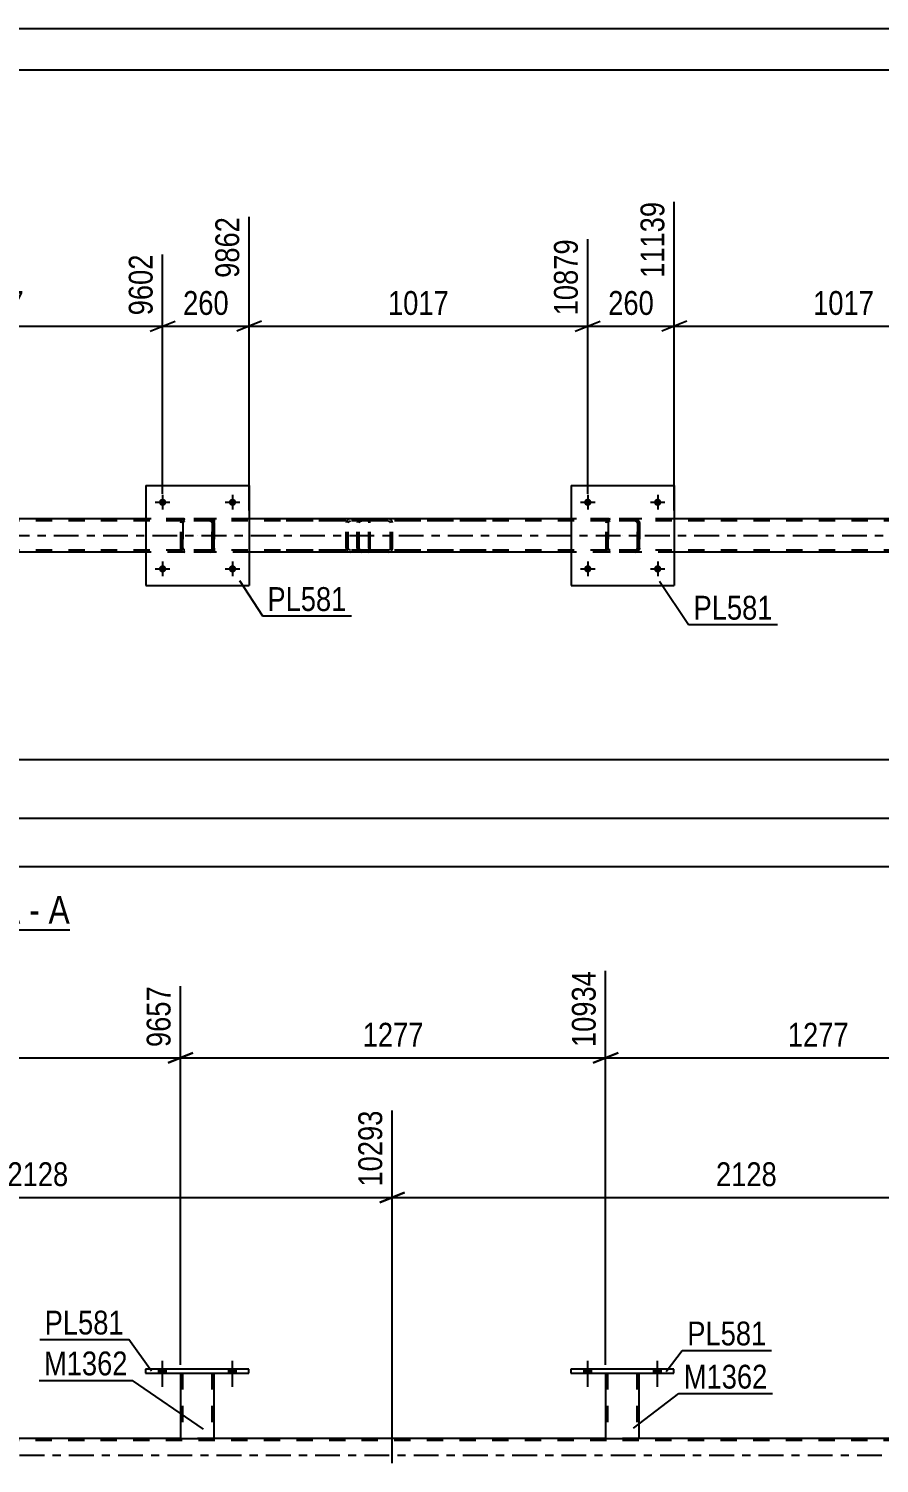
# Model space of a CAD drawing. Header units: millimetres. Extents: x 0 to 841, y 0 to 594.
# Drawn here: x 422.2 to 524.4, y 421.6 to 594 of the extents above; entities that cross this region are included whole.
import ezdxf

# ---------------------------------------------------------------- set-up
doc = ezdxf.new("R2010")
doc.units = ezdxf.units.MM
doc.linetypes.add('DXK_LINE_DOT2', pattern=[3.9198, 1.9599, -1.9599])
doc.linetypes.add('DXK_LINE_DOT3', pattern=[5.9187, 2.979, -0.9799, 0.9799, -0.9799])
doc.styles.add('Arial Narrow', font='ARIALN.TTF', dxfattribs={"height": 0.2})

# ---------------------------------------------------------------- blocks, each defined once
blk = doc.blocks.new('Unknown-122567994-1133')
at = {"color": 5, "linetype": 'Continuous'}
for p, q in [((841, 594), (0, 594)), ((836, 589), (5, 589))]:
    blk.add_line(p, q, dxfattribs=at)
blk = doc.blocks.new('Unknown-122567994-11 - 3039')
at = {"color": 6, "linetype": 'Continuous'}
blk.add_line((399.54, 485.7), (427.18, 485.7), dxfattribs=at)
at = {"color": 0, "linetype": 'Continuous'}
for points in [[(417.64, 486.45), (417.64, 489.95), (399.54, 489.95), (399.54, 486.45)], [(421.25, 486.45), (421.25, 489.95), (418.69, 489.95), (418.69, 486.45)], [(423.57, 486.45), (423.57, 489.95), (422.3, 489.95), (422.3, 486.45)], [(427.18, 486.45), (427.18, 489.95), (424.62, 489.95), (424.62, 486.45)]]:
    blk.add_wipeout(points, dxfattribs=at)
at = {"color": 7, "linetype": 'Continuous', "style": 'Arial Narrow'}
for s, p in [('SECTION ', (399.54, 486.45)), ('A', (418.69, 486.45)), ('A', (424.62, 486.45)), ('-', (422.3, 486.45))]:
    blk.add_text(s, height=3.34, dxfattribs=at).set_placement(p)
blk = doc.blocks.new('Part-122567994-3221 - 3039')
at = {"color": 7, "linetype": 'DXK_LINE_DOT2'}
for p, q in [((440.53, 534.61), (440.57, 534.79)), ((440.57, 534.79), (440.53, 534.61)), ((440.53, 531.57), (440.53, 534.61)), ((440.53, 534.61), (440.53, 534.61)), ((440.53, 531.57), (440.53, 534.61)), ((440.77, 534.61), (440.79, 534.7)), ((440.79, 534.7), (440.77, 534.61)), ((440.77, 531.57), (440.77, 534.61)), ((440.77, 534.61), (440.77, 534.61)), ((440.77, 534.61), (440.77, 531.57)), ((440.79, 534.7), (440.84, 534.78)), ((440.84, 534.78), (440.79, 534.7)), ((440.83, 535.05), (441.01, 535.09)), ((441.01, 535.09), (440.83, 535.05)), ((440.84, 534.78), (440.92, 534.83)), ((440.92, 534.83), (440.84, 534.78)), ((441.01, 534.85), (440.92, 534.83)), ((444.05, 535.09), (441.01, 535.09)), ((444.05, 534.85), (441.01, 534.85)), ((444.05, 535.09), (444.23, 535.05)), ((444.23, 535.05), (444.05, 535.09)), ((444.05, 534.85), (444.14, 534.83)), ((444.14, 534.83), (444.22, 534.78)), ((444.22, 534.78), (444.14, 534.83)), ((444.22, 534.78), (444.27, 534.7)), ((444.27, 534.7), (444.22, 534.78)), ((444.27, 534.7), (444.29, 534.61)), ((444.29, 534.61), (444.27, 534.7)), ((444.29, 531.57), (444.29, 534.61)), ((444.29, 534.61), (444.29, 534.61)), ((444.29, 534.61), (444.29, 531.57)), ((444.49, 534.79), (444.53, 534.61)), ((444.53, 534.61), (444.49, 534.79)), ((444.53, 531.57), (444.53, 534.61)), ((444.53, 534.61), (444.53, 534.61)), ((444.53, 534.61), (444.53, 531.57)), ((440.53, 531.57), (440.53, 531.57)), ((440.57, 531.39), (440.53, 531.57)), ((440.53, 531.57), (440.57, 531.39)), ((440.77, 531.57), (440.77, 531.57)), ((440.79, 531.48), (440.77, 531.57)), ((440.77, 531.57), (440.79, 531.48)), ((440.84, 531.4), (440.79, 531.48)), ((440.79, 531.48), (440.84, 531.4)), ((441.01, 531.09), (440.83, 531.13)), ((440.83, 531.13), (441.01, 531.09)), ((440.92, 531.35), (440.84, 531.4)), ((440.84, 531.4), (440.92, 531.35)), ((441.01, 531.33), (440.92, 531.35)), ((444.05, 531.33), (441.01, 531.33)), ((444.05, 531.09), (441.01, 531.09)), ((444.14, 531.35), (444.05, 531.33)), ((444.23, 531.13), (444.05, 531.09)), ((444.05, 531.09), (444.23, 531.13)), ((444.22, 531.4), (444.14, 531.35)), ((444.14, 531.35), (444.22, 531.4)), ((444.27, 531.48), (444.22, 531.4)), ((444.22, 531.4), (444.27, 531.48)), ((444.29, 531.57), (444.27, 531.48)), ((444.27, 531.48), (444.29, 531.57)), ((444.29, 531.57), (444.29, 531.57)), ((444.53, 531.57), (444.49, 531.39)), ((444.49, 531.39), (444.53, 531.57)), ((444.53, 531.57), (444.53, 531.57))]:
    blk.add_line(p, q, dxfattribs=at)
at = {"color": 7, "linetype": 'DXK_LINE_DOT3'}
blk.add_line((442.53, 533.09), (442.53, 533.09), dxfattribs=at)
at = {"color": 7, "linetype": 'DXK_LINE_DOT2'}
for centre, start, end in [((441.01, 534.61), 112.5, 157.5), ((441.01, 534.61), 112.5, 157.5), ((444.05, 534.61), 22.5, 67.5), ((444.05, 534.61), 22.5, 67.5), ((441.01, 531.57), 202.5, 247.5), ((441.01, 531.57), 202.5, 247.5), ((444.05, 531.57), 292.5, 337.5), ((444.05, 531.57), 292.5, 337.5)]:
    blk.add_arc(centre, 0.48, start, end, dxfattribs=at)
blk = doc.blocks.new('Part-122567994-3081 - 3039')
at = {"color": 7, "linetype": 'DXK_LINE_DOT2'}
for p, q in [((462.98, 535.09), (450.82, 535.09)), ((462.98, 534.85), (450.82, 534.85)), ((460.42, 534.78), (460.39, 534.61)), ((460.39, 531.57), (460.39, 534.61)), ((460.42, 534.79), (460.42, 534.78)), ((460.64, 534.61), (460.66, 534.7)), ((460.64, 531.57), (460.64, 534.61)), ((460.66, 534.7), (460.71, 534.78)), ((460.89, 535.09), (460.7, 535.05)), ((460.71, 534.78), (460.79, 534.83)), ((460.79, 534.83), (460.89, 534.85)), ((461.7, 534.85), (461.7, 535.09)), ((463.08, 535.05), (462.98, 535.09)), ((462.98, 534.85), (463.03, 534.83)), ((463.03, 534.83), (463.07, 534.78)), ((463.07, 534.78), (463.1, 534.7)), ((463.17, 534.95), (463.08, 535.05)), ((463.1, 534.7), (463.11, 534.61)), ((463.11, 531.57), (463.11, 534.61)), ((463.23, 534.79), (463.17, 534.95)), ((463.25, 534.61), (463.23, 534.79)), ((463.25, 531.57), (463.25, 534.61)), ((462.98, 531.33), (450.82, 531.33)), ((462.98, 531.09), (450.82, 531.09)), ((460.39, 531.57), (460.42, 531.39)), ((460.66, 531.48), (460.64, 531.57)), ((460.71, 531.4), (460.66, 531.48)), ((460.7, 531.13), (460.89, 531.09)), ((460.79, 531.35), (460.71, 531.4)), ((460.89, 531.33), (460.79, 531.35)), ((461.7, 531.09), (461.7, 531.33)), ((463.03, 531.35), (462.98, 531.33)), ((462.98, 531.09), (463.08, 531.13)), ((463.07, 531.4), (463.03, 531.35)), ((463.1, 531.48), (463.07, 531.4)), ((463.08, 531.13), (463.17, 531.23)), ((463.11, 531.57), (463.1, 531.48)), ((463.17, 531.23), (463.23, 531.39)), ((463.23, 531.39), (463.25, 531.57))]:
    blk.add_line(p, q, dxfattribs=at)
for centre, start, end in [((460.87, 534.6), 111.1941, 156.1506), ((460.87, 531.59), 203.8494, 248.8059)]:
    blk.add_arc(centre, 0.492, start, end, dxfattribs=at)
blk = doc.blocks.new('Part-122567994-3103 - 3039')
at = {"color": 7, "linetype": 'DXK_LINE_DOT2'}
for p, q in [((461.74, 534.78), (461.7, 534.61)), ((461.7, 531.57), (461.7, 534.61)), ((461.74, 534.79), (461.74, 534.78)), ((461.96, 534.61), (461.98, 534.7)), ((461.96, 531.57), (461.96, 534.61)), ((461.98, 534.7), (462.03, 534.78)), ((462.21, 535.09), (462.02, 535.05)), ((462.03, 534.78), (462.12, 534.83)), ((462.12, 534.83), (462.21, 534.85)), ((477.2, 535.09), (462.21, 535.09)), ((477.2, 534.85), (462.21, 534.85)), ((465.64, 535.05), (465.45, 535.09)), ((465.45, 534.85), (465.55, 534.83)), ((465.55, 534.83), (465.63, 534.78)), ((465.63, 534.78), (465.68, 534.7)), ((465.68, 534.7), (465.7, 534.61)), ((465.7, 531.57), (465.7, 534.61)), ((465.92, 534.78), (465.92, 534.79)), ((465.96, 534.61), (465.92, 534.78)), ((465.96, 531.57), (465.96, 534.61)), ((461.7, 531.57), (461.74, 531.39)), ((461.98, 531.48), (461.96, 531.57)), ((462.03, 531.4), (461.98, 531.48)), ((462.02, 531.13), (462.21, 531.09)), ((462.12, 531.35), (462.03, 531.4)), ((462.21, 531.33), (462.12, 531.35)), ((477.2, 531.33), (462.21, 531.33)), ((477.2, 531.09), (462.21, 531.09)), ((465.55, 531.35), (465.45, 531.33)), ((465.45, 531.09), (465.64, 531.13)), ((465.63, 531.4), (465.55, 531.35)), ((465.68, 531.48), (465.63, 531.4)), ((465.7, 531.57), (465.68, 531.48)), ((465.92, 531.39), (465.96, 531.57))]:
    blk.add_line(p, q, dxfattribs=at)
for centre, start, end in [((462.19, 534.59), 110.7583, 155.6801), ((465.47, 534.59), 24.3199, 69.2417), ((462.19, 531.59), 204.3199, 249.2417), ((465.47, 531.59), 290.7583, 335.6801)]:
    blk.add_arc(centre, 0.496, start, end, dxfattribs=at)
blk = doc.blocks.new('Part-122567994-3109 - 3039')
at = {"color": 7, "linetype": 'DXK_LINE_DOT2'}
for p, q in [((754.31, 534.85), (111.57, 534.85)), ((754.31, 535.09), (129.85, 535.09)), ((448.73, 535.09), (436.33, 535.09)), ((499.81, 535.09), (487.41, 535.09)), ((754.31, 531.33), (111.57, 531.33)), ((448.73, 531.09), (436.33, 531.09)), ((499.81, 531.09), (487.41, 531.09))]:
    blk.add_line(p, q, dxfattribs=at)
at = {"color": 2, "linetype": 'Continuous'}
for p, q in [((436.33, 535.09), (397.65, 535.09)), ((487.41, 535.09), (448.73, 535.09)), ((538.49, 535.09), (499.81, 535.09)), ((436.33, 531.09), (397.65, 531.09)), ((487.41, 531.09), (448.73, 531.09)), ((538.49, 531.09), (499.81, 531.09))]:
    blk.add_line(p, q, dxfattribs=at)
at = {"color": 7, "linetype": 'DXK_LINE_DOT3'}
blk.add_line((111.57, 533.09), (754.31, 533.09), dxfattribs=at)
blk = doc.blocks.new('Bolt-122567994-3196 - 3039')
at = {"linetype": 'Continuous'}
for points in [[(489.85, 529.09, -1), (488.97, 529.09, -1)], [(498.25, 529.09, -1), (497.37, 529.09, -1)]]:
    blk.add_hatch(color=1, dxfattribs=at).paths.add_polyline_path(points)
at = {"color": 1, "linetype": 'Continuous'}
for p, q in [((489.41, 529.97), (489.41, 528.21)), ((497.81, 529.97), (497.81, 528.21)), ((488.53, 529.09), (490.29, 529.09)), ((496.93, 529.09), (498.69, 529.09))]:
    blk.add_line(p, q, dxfattribs=at)
blk = doc.blocks.new('Bolt-122567994-3197 - 3039')
at = {"linetype": 'Continuous'}
for points in [[(489.85, 537.09, -1), (488.97, 537.09, -1)], [(498.25, 537.09, -1), (497.37, 537.09, -1)]]:
    blk.add_hatch(color=1, dxfattribs=at).paths.add_polyline_path(points)
at = {"color": 1, "linetype": 'Continuous'}
for p, q in [((489.41, 537.97), (489.41, 536.21)), ((497.81, 537.97), (497.81, 536.21)), ((488.53, 537.09), (490.29, 537.09)), ((496.93, 537.09), (498.69, 537.09))]:
    blk.add_line(p, q, dxfattribs=at)
blk = doc.blocks.new('Part-122567994-3146 - 3039')
at = {"color": 7, "linetype": 'DXK_LINE_DOT2'}
for p, q in [((491.61, 534.61), (491.65, 534.79)), ((491.65, 534.79), (491.61, 534.61)), ((491.61, 531.57), (491.61, 534.61)), ((491.61, 534.61), (491.61, 534.61)), ((491.61, 531.57), (491.61, 534.61)), ((491.85, 534.61), (491.87, 534.7)), ((491.87, 534.7), (491.85, 534.61)), ((491.85, 531.57), (491.85, 534.61)), ((491.85, 534.61), (491.85, 534.61)), ((491.85, 534.61), (491.85, 531.57)), ((491.87, 534.7), (491.92, 534.78)), ((491.92, 534.78), (491.87, 534.7)), ((491.91, 535.05), (492.09, 535.09)), ((492.09, 535.09), (491.91, 535.05)), ((491.92, 534.78), (492, 534.83)), ((492, 534.83), (491.92, 534.78)), ((492.09, 534.85), (492, 534.83)), ((495.13, 535.09), (492.09, 535.09)), ((495.13, 534.85), (492.09, 534.85)), ((495.13, 535.09), (495.31, 535.05)), ((495.31, 535.05), (495.13, 535.09)), ((495.13, 534.85), (495.22, 534.83)), ((495.22, 534.83), (495.3, 534.78)), ((495.3, 534.78), (495.22, 534.83)), ((495.3, 534.78), (495.35, 534.7)), ((495.35, 534.7), (495.3, 534.78)), ((495.35, 534.7), (495.37, 534.61)), ((495.37, 534.61), (495.35, 534.7)), ((495.37, 531.57), (495.37, 534.61)), ((495.37, 534.61), (495.37, 534.61)), ((495.37, 534.61), (495.37, 531.57)), ((495.57, 534.79), (495.61, 534.61)), ((495.61, 534.61), (495.57, 534.79)), ((495.61, 531.57), (495.61, 534.61)), ((495.61, 534.61), (495.61, 534.61)), ((495.61, 534.61), (495.61, 531.57)), ((491.61, 531.57), (491.61, 531.57)), ((491.65, 531.39), (491.61, 531.57)), ((491.61, 531.57), (491.65, 531.39)), ((491.85, 531.57), (491.85, 531.57)), ((491.87, 531.48), (491.85, 531.57)), ((491.85, 531.57), (491.87, 531.48)), ((491.92, 531.4), (491.87, 531.48)), ((491.87, 531.48), (491.92, 531.4)), ((492.09, 531.09), (491.91, 531.13)), ((491.91, 531.13), (492.09, 531.09)), ((492, 531.35), (491.92, 531.4)), ((491.92, 531.4), (492, 531.35)), ((492.09, 531.33), (492, 531.35)), ((495.13, 531.33), (492.09, 531.33)), ((495.13, 531.09), (492.09, 531.09)), ((495.22, 531.35), (495.13, 531.33)), ((495.31, 531.13), (495.13, 531.09)), ((495.13, 531.09), (495.31, 531.13)), ((495.3, 531.4), (495.22, 531.35)), ((495.22, 531.35), (495.3, 531.4)), ((495.35, 531.48), (495.3, 531.4)), ((495.3, 531.4), (495.35, 531.48)), ((495.37, 531.57), (495.35, 531.48)), ((495.35, 531.48), (495.37, 531.57)), ((495.37, 531.57), (495.37, 531.57)), ((495.61, 531.57), (495.57, 531.39)), ((495.57, 531.39), (495.61, 531.57)), ((495.61, 531.57), (495.61, 531.57))]:
    blk.add_line(p, q, dxfattribs=at)
at = {"color": 7, "linetype": 'DXK_LINE_DOT3'}
blk.add_line((493.61, 533.09), (493.61, 533.09), dxfattribs=at)
at = {"color": 7, "linetype": 'DXK_LINE_DOT2'}
for centre, start, end in [((492.09, 534.61), 112.5, 157.5), ((492.09, 534.61), 112.5, 157.5), ((495.13, 534.61), 22.5, 67.5), ((495.13, 534.61), 22.5, 67.5), ((492.09, 531.57), 202.5, 247.5), ((492.09, 531.57), 202.5, 247.5), ((495.13, 531.57), 292.5, 337.5), ((495.13, 531.57), 292.5, 337.5)]:
    blk.add_arc(centre, 0.48, start, end, dxfattribs=at)
blk = doc.blocks.new('Part-122567994-3151 - 3039')
at = {"color": 2, "linetype": 'Continuous'}
for p, q in [((487.41, 539.09), (487.41, 527.09)), ((487.41, 539.09), (499.81, 539.09)), ((499.81, 539.09), (499.81, 527.09)), ((487.41, 527.09), (499.81, 527.09))]:
    blk.add_line(p, q, dxfattribs=at)
blk = doc.blocks.new('Bolt-122567994-3161 - 3039')
at = {"linetype": 'Continuous'}
for points in [[(438.77, 529.09, -1), (437.89, 529.09, -1)], [(447.17, 529.09, -1), (446.29, 529.09, -1)]]:
    blk.add_hatch(color=1, dxfattribs=at).paths.add_polyline_path(points)
at = {"color": 1, "linetype": 'Continuous'}
for p, q in [((438.33, 529.97), (438.33, 528.21)), ((446.73, 529.97), (446.73, 528.21)), ((437.45, 529.09), (439.21, 529.09)), ((445.85, 529.09), (447.61, 529.09))]:
    blk.add_line(p, q, dxfattribs=at)
blk = doc.blocks.new('Bolt-122567994-3162 - 3039')
at = {"linetype": 'Continuous'}
for points in [[(438.77, 537.09, -1), (437.89, 537.09, -1)], [(447.17, 537.09, -1), (446.29, 537.09, -1)]]:
    blk.add_hatch(color=1, dxfattribs=at).paths.add_polyline_path(points)
at = {"color": 1, "linetype": 'Continuous'}
for p, q in [((438.33, 537.97), (438.33, 536.21)), ((446.73, 537.97), (446.73, 536.21)), ((437.45, 537.09), (439.21, 537.09)), ((445.85, 537.09), (447.61, 537.09))]:
    blk.add_line(p, q, dxfattribs=at)
blk = doc.blocks.new('Part-122567994-3245 - 3039')
at = {"color": 2, "linetype": 'Continuous'}
for p, q in [((436.33, 539.09), (436.33, 527.09)), ((436.33, 539.09), (448.73, 539.09)), ((448.73, 539.09), (448.73, 527.09)), ((436.33, 527.09), (448.73, 527.09))]:
    blk.add_line(p, q, dxfattribs=at)
blk = doc.blocks.new('Part-122567994-4354 - 3956')
at = {"color": 2, "linetype": 'Continuous'}
for p, q in [((436.28, 432.93), (436.28, 432.45)), ((448.68, 432.93), (436.28, 432.93)), ((448.68, 432.45), (448.68, 432.93)), ((436.28, 432.45), (448.68, 432.45))]:
    blk.add_line(p, q, dxfattribs=at)
blk = doc.blocks.new('Part-122567994-4159 - 3956')
at = {"color": 2, "linetype": 'Continuous'}
for p, q in [((440.48, 432.45), (440.48, 424.61)), ((444.48, 432.45), (444.48, 424.61)), ((440.48, 424.61), (444.48, 424.61))]:
    blk.add_line(p, q, dxfattribs=at)
at = {"color": 7, "linetype": 'DXK_LINE_DOT2'}
for p, q in [((440.48, 432.45), (444.48, 432.45)), ((440.48, 432.45), (440.48, 432.45)), ((440.48, 432.45), (440.48, 432.45)), ((440.72, 432.45), (440.72, 424.61)), ((444.24, 432.45), (444.24, 424.61)), ((444.48, 432.45), (444.48, 432.45)), ((444.48, 432.45), (444.48, 432.45)), ((444.19, 424.61), (444.22, 424.61)), ((444.19, 424.61), (444.22, 424.61)), ((444.22, 424.61), (444.24, 424.61)), ((444.22, 424.61), (444.24, 424.61))]:
    blk.add_line(p, q, dxfattribs=at)
blk = doc.blocks.new('Part-122567994-4205 - 3956')
at = {"color": 7, "linetype": 'DXK_LINE_DOT2'}
for p, q in [((754.27, 424.37), (54.19, 424.37)), ((444.48, 424.61), (440.48, 424.61)), ((495.56, 424.61), (491.56, 424.61))]:
    blk.add_line(p, q, dxfattribs=at)
at = {"color": 2, "linetype": 'Continuous'}
for p, q in [((440.48, 424.61), (393.4, 424.61)), ((491.56, 424.61), (444.48, 424.61)), ((542.64, 424.61), (495.56, 424.61))]:
    blk.add_line(p, q, dxfattribs=at)
at = {"color": 7, "linetype": 'DXK_LINE_DOT3'}
blk.add_line((54.19, 422.61), (754.27, 422.61), dxfattribs=at)
blk = doc.blocks.new('Bolt-122567994-4388 - 3956')
at = {"linetype": 'Continuous'}
for points in [[(488.92, 432.45), (489.8, 432.45), (489.8, 432.93), (488.92, 432.93)], [(497.32, 432.45), (498.2, 432.45), (498.2, 432.93), (497.32, 432.93)]]:
    blk.add_hatch(color=1, dxfattribs=at).paths.add_polyline_path(points)
at = {"color": 1, "linetype": 'Continuous'}
for p, q in [((488.92, 432.93), (488.92, 432.45)), ((489.36, 433.93), (489.36, 430.81)), ((489.8, 432.93), (489.8, 432.45)), ((497.32, 432.93), (497.32, 432.45)), ((497.76, 433.93), (497.76, 430.81)), ((498.2, 432.93), (498.2, 432.45))]:
    blk.add_line(p, q, dxfattribs=at)
blk = doc.blocks.new('Part-122567994-4276 - 3956')
at = {"color": 2, "linetype": 'Continuous'}
for p, q in [((487.36, 432.93), (487.36, 432.45)), ((499.76, 432.93), (487.36, 432.93)), ((499.76, 432.45), (499.76, 432.93)), ((487.36, 432.45), (499.76, 432.45))]:
    blk.add_line(p, q, dxfattribs=at)
blk = doc.blocks.new('Part-122567994-4281 - 3956')
at = {"color": 2, "linetype": 'Continuous'}
for p, q in [((491.56, 432.45), (491.56, 424.61)), ((495.56, 432.45), (495.56, 424.61)), ((491.56, 424.61), (495.56, 424.61))]:
    blk.add_line(p, q, dxfattribs=at)
at = {"color": 7, "linetype": 'DXK_LINE_DOT2'}
for p, q in [((491.56, 432.45), (495.56, 432.45)), ((491.56, 432.45), (491.56, 432.45)), ((491.56, 432.45), (491.56, 432.45)), ((491.8, 432.45), (491.8, 424.61)), ((495.32, 432.45), (495.32, 424.61)), ((495.56, 432.45), (495.56, 432.45)), ((495.56, 432.45), (495.56, 432.45)), ((495.27, 424.61), (495.3, 424.61)), ((495.27, 424.61), (495.3, 424.61)), ((495.3, 424.61), (495.32, 424.61)), ((495.3, 424.61), (495.32, 424.61))]:
    blk.add_line(p, q, dxfattribs=at)
blk = doc.blocks.new('Bolt-122567994-4320 - 3956')
at = {"linetype": 'Continuous'}
for points in [[(437.84, 432.45), (438.72, 432.45), (438.72, 432.93), (437.84, 432.93)], [(446.24, 432.45), (447.12, 432.45), (447.12, 432.93), (446.24, 432.93)]]:
    blk.add_hatch(color=1, dxfattribs=at).paths.add_polyline_path(points)
at = {"color": 1, "linetype": 'Continuous'}
for p, q in [((437.84, 432.93), (437.84, 432.45)), ((438.28, 433.93), (438.28, 430.81)), ((438.72, 432.93), (438.72, 432.45)), ((446.24, 432.93), (446.24, 432.45)), ((446.68, 433.93), (446.68, 430.81)), ((447.12, 432.93), (447.12, 432.45))]:
    blk.add_line(p, q, dxfattribs=at)
blk = doc.blocks.new('Bolt-122567994-4321 - 3956')
at = {"linetype": 'Continuous'}
for points in [[(437.84, 432.45), (438.72, 432.45), (438.72, 432.93), (437.84, 432.93)], [(446.24, 432.45), (447.12, 432.45), (447.12, 432.93), (446.24, 432.93)]]:
    blk.add_hatch(color=1, dxfattribs=at).paths.add_polyline_path(points)
at = {"color": 1, "linetype": 'Continuous'}
for p, q in [((437.84, 432.93), (437.84, 432.45)), ((438.28, 433.93), (438.28, 430.81)), ((438.72, 432.93), (438.72, 432.45)), ((446.24, 432.93), (446.24, 432.45)), ((446.68, 433.93), (446.68, 430.81)), ((447.12, 432.93), (447.12, 432.45))]:
    blk.add_line(p, q, dxfattribs=at)
blk = doc.blocks.new('Bolt-122567994-4387 - 3956')
at = {"linetype": 'Continuous'}
for points in [[(488.92, 432.45), (489.8, 432.45), (489.8, 432.93), (488.92, 432.93)], [(497.32, 432.45), (498.2, 432.45), (498.2, 432.93), (497.32, 432.93)]]:
    blk.add_hatch(color=1, dxfattribs=at).paths.add_polyline_path(points)
at = {"color": 1, "linetype": 'Continuous'}
for p, q in [((488.92, 432.93), (488.92, 432.45)), ((489.36, 433.93), (489.36, 430.81)), ((489.8, 432.93), (489.8, 432.45)), ((497.32, 432.93), (497.32, 432.45)), ((497.76, 433.93), (497.76, 430.81)), ((498.2, 432.93), (498.2, 432.45))]:
    blk.add_line(p, q, dxfattribs=at)
blk = doc.blocks.new('StraightDimension-122567994-3416 - 3039')
at = {"color": 7, "linetype": 'Continuous'}
blk.add_line((69.01, 493.32), (754.95, 493.32), dxfattribs=at)
blk = doc.blocks.new('StraightDimension-122567994-3437 - 3039')
at = {"color": 7, "linetype": 'Continuous'}
blk.add_line((69.65, 499.12), (754.31, 499.12), dxfattribs=at)
blk = doc.blocks.new('StraightDimension-122567994-29138 - 3039')
at = {"color": 7, "linetype": 'Continuous'}
for p, q in [((499.81, 536.09), (499.81, 573.21)), ((540.49, 538.09), (540.49, 568.71)), ((501.31, 558.86), (498.31, 557.66)), ((538.99, 557.66), (541.99, 558.86)), ((499.81, 558.26), (540.49, 558.26))]:
    blk.add_line(p, q, dxfattribs=at)
at = {"color": 0, "linetype": 'Continuous'}
blk.add_wipeout([(539.89, 569.31), (535.69, 569.31), (535.69, 558.96), (539.89, 558.96)], dxfattribs=at)
at = {"color": 0}
blk.add_wipeout([(524.41, 559.01), (524.41, 563.21), (515.89, 563.21), (515.89, 559.01)], dxfattribs=at)
at = {"color": 3, "linetype": 'Continuous', "style": 'Arial Narrow'}
blk.add_text('12156', height=2.863, rotation=90.0002, dxfattribs=at).set_placement((539.29, 559.56))
at = {"color": 3, "style": 'Arial Narrow'}
blk.add_text('1017', height=2.863, dxfattribs=at).set_placement((516.49, 559.61))
blk = doc.blocks.new('StraightDimension-122567994-29139 - 3039')
at = {"color": 7, "linetype": 'Continuous'}
for p, q in [((499.81, 536.09), (499.81, 573.21)), ((489.41, 538.09), (489.41, 568.71)), ((487.91, 557.66), (490.91, 558.86)), ((501.31, 558.86), (498.31, 557.66)), ((489.41, 558.26), (499.81, 558.26))]:
    blk.add_line(p, q, dxfattribs=at)
at = {"color": 0}
blk.add_wipeout([(497.95, 559.01), (497.95, 563.21), (491.27, 563.21), (491.27, 559.01)], dxfattribs=at)
at = {"color": 3, "style": 'Arial Narrow'}
blk.add_text('260', height=2.863, dxfattribs=at).set_placement((491.87, 559.61))
at = {"color": 0, "linetype": 'Continuous'}
blk.add_wipeout([(499.21, 573.81), (495.01, 573.81), (495.01, 563.46), (499.21, 563.46)], dxfattribs=at)
at = {"color": 3, "linetype": 'Continuous', "style": 'Arial Narrow'}
blk.add_text('11139', height=2.863, rotation=90.0002, dxfattribs=at).set_placement((498.61, 564.06))
blk = doc.blocks.new('StraightDimension-122567994-29140 - 3039')
at = {"color": 7, "linetype": 'Continuous'}
for p, q in [((448.73, 536.09), (448.73, 571.38)), ((489.41, 538.09), (489.41, 568.71)), ((450.23, 558.86), (447.23, 557.66)), ((487.91, 557.66), (490.91, 558.86)), ((448.73, 558.26), (489.41, 558.26))]:
    blk.add_line(p, q, dxfattribs=at)
at = {"color": 0, "linetype": 'Continuous'}
blk.add_wipeout([(488.81, 569.31), (484.61, 569.31), (484.61, 558.96), (488.81, 558.96)], dxfattribs=at)
at = {"color": 0}
blk.add_wipeout([(473.33, 559.01), (473.33, 563.21), (464.81, 563.21), (464.81, 559.01)], dxfattribs=at)
at = {"color": 3, "linetype": 'Continuous', "style": 'Arial Narrow'}
blk.add_text('10879', height=2.863, rotation=90.0002, dxfattribs=at).set_placement((488.21, 559.56))
at = {"color": 3, "style": 'Arial Narrow'}
blk.add_text('1017', height=2.863, dxfattribs=at).set_placement((465.41, 559.61))
blk = doc.blocks.new('StraightDimension-122567994-29141 - 3039')
at = {"color": 7, "linetype": 'Continuous'}
for p, q in [((448.73, 536.09), (448.73, 571.38)), ((438.33, 538.09), (438.33, 566.88)), ((436.83, 557.66), (439.83, 558.86)), ((450.23, 558.86), (447.23, 557.66)), ((438.33, 558.26), (448.73, 558.26))]:
    blk.add_line(p, q, dxfattribs=at)
at = {"color": 0}
blk.add_wipeout([(446.87, 559.01), (446.87, 563.21), (440.19, 563.21), (440.19, 559.01)], dxfattribs=at)
at = {"color": 3, "style": 'Arial Narrow'}
blk.add_text('260', height=2.863, dxfattribs=at).set_placement((440.79, 559.61))
at = {"color": 0, "linetype": 'Continuous'}
blk.add_wipeout([(448.13, 571.98), (443.93, 571.98), (443.93, 563.46), (448.13, 563.46)], dxfattribs=at)
at = {"color": 3, "linetype": 'Continuous', "style": 'Arial Narrow'}
blk.add_text('9862', height=2.863, rotation=90.0002, dxfattribs=at).set_placement((447.53, 564.06))
blk = doc.blocks.new('StraightDimension-122567994-29142 - 3039')
at = {"color": 7, "linetype": 'Continuous'}
for p, q in [((397.65, 536.09), (397.65, 571.38)), ((438.33, 538.09), (438.33, 566.88)), ((399.15, 558.86), (396.15, 557.66)), ((436.83, 557.66), (439.83, 558.86)), ((397.65, 558.26), (438.33, 558.26))]:
    blk.add_line(p, q, dxfattribs=at)
at = {"color": 0, "linetype": 'Continuous'}
blk.add_wipeout([(437.73, 567.48), (433.53, 567.48), (433.53, 558.96), (437.73, 558.96)], dxfattribs=at)
at = {"color": 0}
blk.add_wipeout([(422.25, 559.01), (422.25, 563.21), (413.73, 563.21), (413.73, 559.01)], dxfattribs=at)
at = {"color": 3, "linetype": 'Continuous', "style": 'Arial Narrow'}
blk.add_text('9602', height=2.863, rotation=90.0002, dxfattribs=at).set_placement((437.13, 559.56))
at = {"color": 3, "style": 'Arial Narrow'}
blk.add_text('1017', height=2.863, dxfattribs=at).set_placement((414.33, 559.61))
blk = doc.blocks.new('StraightDimension-122567994-29852 - 3039')
at = {"color": 7, "linetype": 'Continuous'}
blk.add_line((69.65, 506.17), (634.28, 506.17), dxfattribs=at)
blk = doc.blocks.new('StraightDimension-122567994-5048 - 3956')
at = {"color": 7, "linetype": 'Continuous'}
for p, q in [((491.56, 433.45), (491.56, 480.77)), ((542.64, 433.45), (542.64, 480.77)), ((493.06, 470.93), (490.06, 469.73)), ((541.14, 469.73), (544.14, 470.93)), ((491.56, 470.33), (542.64, 470.33))]:
    blk.add_line(p, q, dxfattribs=at)
at = {"color": 0, "linetype": 'Continuous'}
blk.add_wipeout([(542.04, 481.37), (537.84, 481.37), (537.84, 471.03), (542.04, 471.03)], dxfattribs=at)
at = {"color": 0}
blk.add_wipeout([(521.36, 471.08), (521.36, 475.28), (512.85, 475.28), (512.85, 471.08)], dxfattribs=at)
at = {"color": 3, "linetype": 'Continuous', "style": 'Arial Narrow'}
blk.add_text('12211', height=2.863, rotation=90.0002, dxfattribs=at).set_placement((541.44, 471.63))
at = {"color": 3, "style": 'Arial Narrow'}
blk.add_text('1277', height=2.863, dxfattribs=at).set_placement((513.45, 471.68))
blk = doc.blocks.new('StraightDimension-122567994-4815 - 3956')
at = {"color": 7, "linetype": 'Continuous'}
for p, q in [((465.91, 421.61), (465.91, 464.01)), ((380.78, 421.61), (380.78, 462.18)), ((382.28, 454.17), (379.28, 452.97)), ((380.78, 453.57), (465.91, 453.57)), ((464.41, 452.97), (467.41, 454.17))]:
    blk.add_line(p, q, dxfattribs=at)
at = {"color": 0, "linetype": 'Continuous'}
blk.add_wipeout([(465.31, 464.61), (461.11, 464.61), (461.11, 454.27), (465.31, 454.27)], dxfattribs=at)
at = {"color": 0}
blk.add_wipeout([(427.6, 454.32), (427.6, 458.52), (419.09, 458.52), (419.09, 454.32)], dxfattribs=at)
at = {"color": 3, "linetype": 'Continuous', "style": 'Arial Narrow'}
blk.add_text('10293', height=2.863, rotation=90.0002, dxfattribs=at).set_placement((464.71, 454.87))
at = {"color": 3, "style": 'Arial Narrow'}
blk.add_text('2128', height=2.863, dxfattribs=at).set_placement((419.69, 454.92))
blk = doc.blocks.new('StraightDimension-122567994-4839 - 3956')
at = {"color": 7, "linetype": 'Continuous'}
for p, q in [((465.91, 421.61), (465.91, 464.01)), ((551.05, 421.61), (551.05, 464.01)), ((467.41, 454.17), (464.41, 452.97)), ((465.91, 453.57), (551.05, 453.57)), ((549.55, 452.97), (552.55, 454.17))]:
    blk.add_line(p, q, dxfattribs=at)
at = {"color": 0, "linetype": 'Continuous'}
blk.add_wipeout([(550.45, 464.61), (546.25, 464.61), (546.25, 454.27), (550.45, 454.27)], dxfattribs=at)
at = {"color": 0}
blk.add_wipeout([(512.74, 454.32), (512.74, 458.52), (504.22, 458.52), (504.22, 454.32)], dxfattribs=at)
at = {"color": 3, "linetype": 'Continuous', "style": 'Arial Narrow'}
blk.add_text('12421', height=2.863, rotation=90.0002, dxfattribs=at).set_placement((549.85, 454.87))
at = {"color": 3, "style": 'Arial Narrow'}
blk.add_text('2128', height=2.863, dxfattribs=at).set_placement((504.82, 454.92))
blk = doc.blocks.new('StraightDimension-122567994-5058 - 3956')
at = {"color": 7, "linetype": 'Continuous'}
for p, q in [((491.56, 433.45), (491.56, 480.77)), ((440.48, 433.45), (440.48, 478.94)), ((441.98, 470.93), (438.98, 469.73)), ((490.06, 469.73), (493.06, 470.93)), ((440.48, 470.33), (491.56, 470.33))]:
    blk.add_line(p, q, dxfattribs=at)
at = {"color": 0, "linetype": 'Continuous'}
blk.add_wipeout([(490.96, 481.37), (486.76, 481.37), (486.76, 471.03), (490.96, 471.03)], dxfattribs=at)
at = {"color": 0}
blk.add_wipeout([(470.28, 471.08), (470.28, 475.28), (461.77, 475.28), (461.77, 471.08)], dxfattribs=at)
at = {"color": 3, "linetype": 'Continuous', "style": 'Arial Narrow'}
blk.add_text('10934', height=2.863, rotation=90.0002, dxfattribs=at).set_placement((490.36, 471.63))
at = {"color": 3, "style": 'Arial Narrow'}
blk.add_text('1277', height=2.863, dxfattribs=at).set_placement((462.37, 471.68))
blk = doc.blocks.new('StraightDimension-122567994-5068 - 3956')
at = {"color": 7, "linetype": 'Continuous'}
for p, q in [((389.4, 433.45), (389.4, 478.94)), ((440.48, 433.45), (440.48, 478.94)), ((390.9, 470.93), (387.9, 469.73)), ((438.98, 469.73), (441.98, 470.93)), ((389.4, 470.33), (440.48, 470.33))]:
    blk.add_line(p, q, dxfattribs=at)
at = {"color": 0, "linetype": 'Continuous'}
blk.add_wipeout([(439.88, 479.54), (435.68, 479.54), (435.68, 471.03), (439.88, 471.03)], dxfattribs=at)
at = {"color": 0}
blk.add_wipeout([(419.2, 471.08), (419.2, 475.28), (410.69, 475.28), (410.69, 471.08)], dxfattribs=at)
at = {"color": 3, "linetype": 'Continuous', "style": 'Arial Narrow'}
blk.add_text('9657', height=2.863, rotation=90.0002, dxfattribs=at).set_placement((439.28, 471.63))
at = {"color": 3, "style": 'Arial Narrow'}
blk.add_text('1277', height=2.863, dxfattribs=at).set_placement((411.29, 471.68))
blk = doc.blocks.new('Mark-122567994-3147 - 3039')
at = {"color": 0}
blk.add_wipeout([(511.62, 522.99), (511.62, 525.99), (502.12, 525.99), (502.12, 522.99)], dxfattribs=at)
blk.add_wipeout([(511.62, 522.99), (511.62, 525.99), (502.12, 525.99), (502.12, 522.99)], dxfattribs=at)
at = {"color": 30, "linetype": 'Continuous'}
for p, q in [((498.04, 527.61), (501.52, 522.39)), ((501.52, 522.39), (512.22, 522.39))]:
    blk.add_line(p, q, dxfattribs=at)
at = {"color": 3, "style": 'Arial Narrow'}
blk.add_text('PL581', height=2.863, dxfattribs=at).set_placement((502.12, 522.99))
blk = doc.blocks.new('Mark-122567994-3241 - 3039')
at = {"color": 0}
blk.add_wipeout([(460.42, 524.03), (460.42, 527.03), (450.92, 527.03), (450.92, 524.03)], dxfattribs=at)
blk.add_wipeout([(460.42, 524.03), (460.42, 527.03), (450.92, 527.03), (450.92, 524.03)], dxfattribs=at)
at = {"color": 30, "linetype": 'Continuous'}
for p, q in [((447.55, 527.68), (450.32, 523.43)), ((450.32, 523.43), (461.02, 523.43))]:
    blk.add_line(p, q, dxfattribs=at)
at = {"color": 3, "style": 'Arial Narrow'}
blk.add_text('PL581', height=2.863, dxfattribs=at).set_placement((450.92, 524.03))
blk = doc.blocks.new('Mark-122567994-4155 - 3956')
at = {"color": 0}
blk.add_wipeout([(434.13, 432.18), (434.13, 435.18), (424.08, 435.18), (424.08, 432.18)], dxfattribs=at)
blk.add_wipeout([(434.13, 432.18), (434.13, 435.18), (424.08, 435.18), (424.08, 432.18)], dxfattribs=at)
at = {"color": 30, "linetype": 'Continuous'}
for p in [(423.48, 431.58), (443.26, 425.71)]:
    blk.add_line(p, (434.73, 431.58), dxfattribs=at)
at = {"color": 3, "style": 'Arial Narrow'}
blk.add_text('M1362', height=2.863, dxfattribs=at).set_placement((424.08, 432.18))
blk = doc.blocks.new('Mark-122567994-4272 - 3956')
at = {"color": 0}
blk.add_wipeout([(510.88, 435.78), (510.88, 438.78), (501.37, 438.78), (501.37, 435.78)], dxfattribs=at)
blk.add_wipeout([(510.88, 435.78), (510.88, 438.78), (501.37, 438.78), (501.37, 435.78)], dxfattribs=at)
at = {"color": 30, "linetype": 'Continuous'}
for p, q in [((498.83, 432.66), (500.77, 435.18)), ((500.77, 435.18), (511.48, 435.18))]:
    blk.add_line(p, q, dxfattribs=at)
at = {"color": 3, "style": 'Arial Narrow'}
blk.add_text('PL581', height=2.863, dxfattribs=at).set_placement((501.37, 435.78))
blk = doc.blocks.new('Mark-122567994-4277 - 3956')
at = {"color": 0}
blk.add_wipeout([(511, 430.59), (511, 433.59), (500.95, 433.59), (500.95, 430.59)], dxfattribs=at)
blk.add_wipeout([(511, 430.59), (511, 433.59), (500.95, 433.59), (500.95, 430.59)], dxfattribs=at)
at = {"color": 30, "linetype": 'Continuous'}
for p, q in [((494.91, 425.84), (500.35, 429.99)), ((500.35, 429.99), (511.6, 429.99))]:
    blk.add_line(p, q, dxfattribs=at)
at = {"color": 3, "style": 'Arial Narrow'}
blk.add_text('M1362', height=2.863, dxfattribs=at).set_placement((500.95, 430.59))
blk = doc.blocks.new('Mark-122567994-4350 - 3956')
at = {"color": 0}
blk.add_wipeout([(433.67, 437.09), (433.67, 440.09), (424.16, 440.09), (424.16, 437.09)], dxfattribs=at)
blk.add_wipeout([(433.67, 437.09), (433.67, 440.09), (424.16, 440.09), (424.16, 437.09)], dxfattribs=at)
at = {"color": 30, "linetype": 'Continuous'}
for p in [(423.56, 436.49), (436.99, 432.68)]:
    blk.add_line(p, (434.27, 436.49), dxfattribs=at)
at = {"color": 3, "style": 'Arial Narrow'}
blk.add_text('PL581', height=2.863, dxfattribs=at).set_placement((424.16, 437.09))

msp = doc.modelspace()

# ---------------------------------------------------------------- block references
for name in ['Unknown-122567994-1133', 'Part-122567994-3245 - 3039', 'Bolt-122567994-3162 - 3039', 'Part-122567994-3151 - 3039', 'Bolt-122567994-3197 - 3039', 'Part-122567994-3109 - 3039', 'Part-122567994-3221 - 3039', 'Part-122567994-3081 - 3039', 'Part-122567994-3103 - 3039', 'Part-122567994-3146 - 3039', 'Bolt-122567994-3161 - 3039', 'Bolt-122567994-3196 - 3039', 'Part-122567994-4354 - 3956', 'Bolt-122567994-4320 - 3956', 'Bolt-122567994-4321 - 3956', 'Part-122567994-4276 - 3956', 'Bolt-122567994-4388 - 3956', 'Bolt-122567994-4387 - 3956', 'Part-122567994-4159 - 3956', 'Part-122567994-4281 - 3956', 'Part-122567994-4205 - 3956']:
    msp.add_blockref(name, (0, 0))

# ---------------------------------------------------------------- next in the draw order: block references
for name in ['StraightDimension-122567994-29138 - 3039', 'StraightDimension-122567994-3416 - 3039', 'Unknown-122567994-11 - 3039', 'StraightDimension-122567994-5048 - 3956', 'StraightDimension-122567994-4815 - 3956']:
    msp.add_blockref(name, (0, 0))

# ---------------------------------------------------------------- next in the draw order: block references
for name in ['StraightDimension-122567994-29139 - 3039', 'StraightDimension-122567994-3437 - 3039', 'StraightDimension-122567994-4839 - 3956']:
    msp.add_blockref(name, (0, 0))

# ---------------------------------------------------------------- next in the draw order: block references
for name in ['StraightDimension-122567994-29140 - 3039', 'StraightDimension-122567994-29852 - 3039', 'StraightDimension-122567994-5058 - 3956', 'Mark-122567994-4272 - 3956']:
    msp.add_blockref(name, (0, 0))

# ---------------------------------------------------------------- next in the draw order: block references
for name in ['StraightDimension-122567994-29141 - 3039', 'Mark-122567994-3241 - 3039', 'Mark-122567994-3147 - 3039', 'StraightDimension-122567994-5068 - 3956', 'Mark-122567994-4277 - 3956']:
    msp.add_blockref(name, (0, 0))

# ---------------------------------------------------------------- next in the draw order: block references
for name in ['StraightDimension-122567994-29142 - 3039', 'Mark-122567994-4155 - 3956']:
    msp.add_blockref(name, (0, 0))

# ---------------------------------------------------------------- next in the draw order: block references
msp.add_blockref('Mark-122567994-4350 - 3956', (0, 0))

doc.saveas('drawing.dxf')
